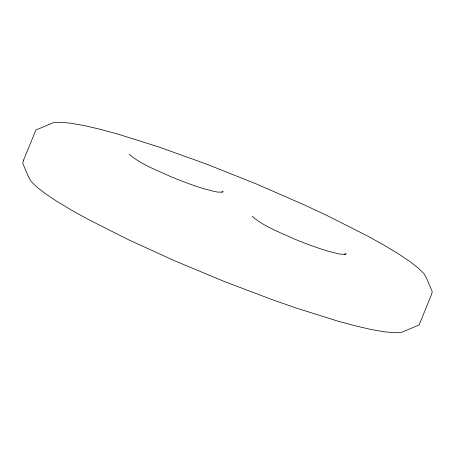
<?xml version="1.0" encoding="UTF-8"?>
<svg xmlns="http://www.w3.org/2000/svg" width="455" height="455" viewBox="0 0 455 455"><rect width="100%" height="100%" fill="white"/><g stroke="black" fill="none" stroke-linecap="round" stroke-linejoin="round"><path stroke-width="0.68" d="M221.892 192.249L223.16 191.731C217.427 193.256 211.632 190.412 206.041 189.371C194.239 185.873 182.711 181.545 171.325 176.876C156.941 170.221 141.437 164.71 129.237 154.308M344.253 254.612L346.158 253.839C340.425 255.363 334.63 252.519 329.045 251.478C317.237 247.981 305.709 243.652 294.328 238.977C279.939 232.329 264.435 226.817 252.241 216.409M23.614 160.035L22.75 163.373L28.381 176.529L30.792 180.999L36.394 186.681L45.102 193.477L56.756 201.275L71.156 209.943L88.065 219.321L128.196 239.586L174.413 260.687L223.57 281.19L272.312 299.697L295.477 307.796L337.445 321.008L355.52 325.894L371.229 329.511L384.316 331.803L394.542 332.724L401.742 332.264L419.072 324.984L431.385 294.965L432.25 291.627L426.619 278.471L424.208 274.001L418.606 268.319L409.898 261.523L398.244 253.725L383.844 245.057L366.935 235.679L326.804 215.414L304.264 204.881L256.165 183.894L206.798 164.221L159.523 147.204L117.555 133.992L99.48 129.106L83.771 125.489L70.684 123.197L60.458 122.276L53.258 122.736L35.928 130.016L23.614 160.035"/></g></svg>
